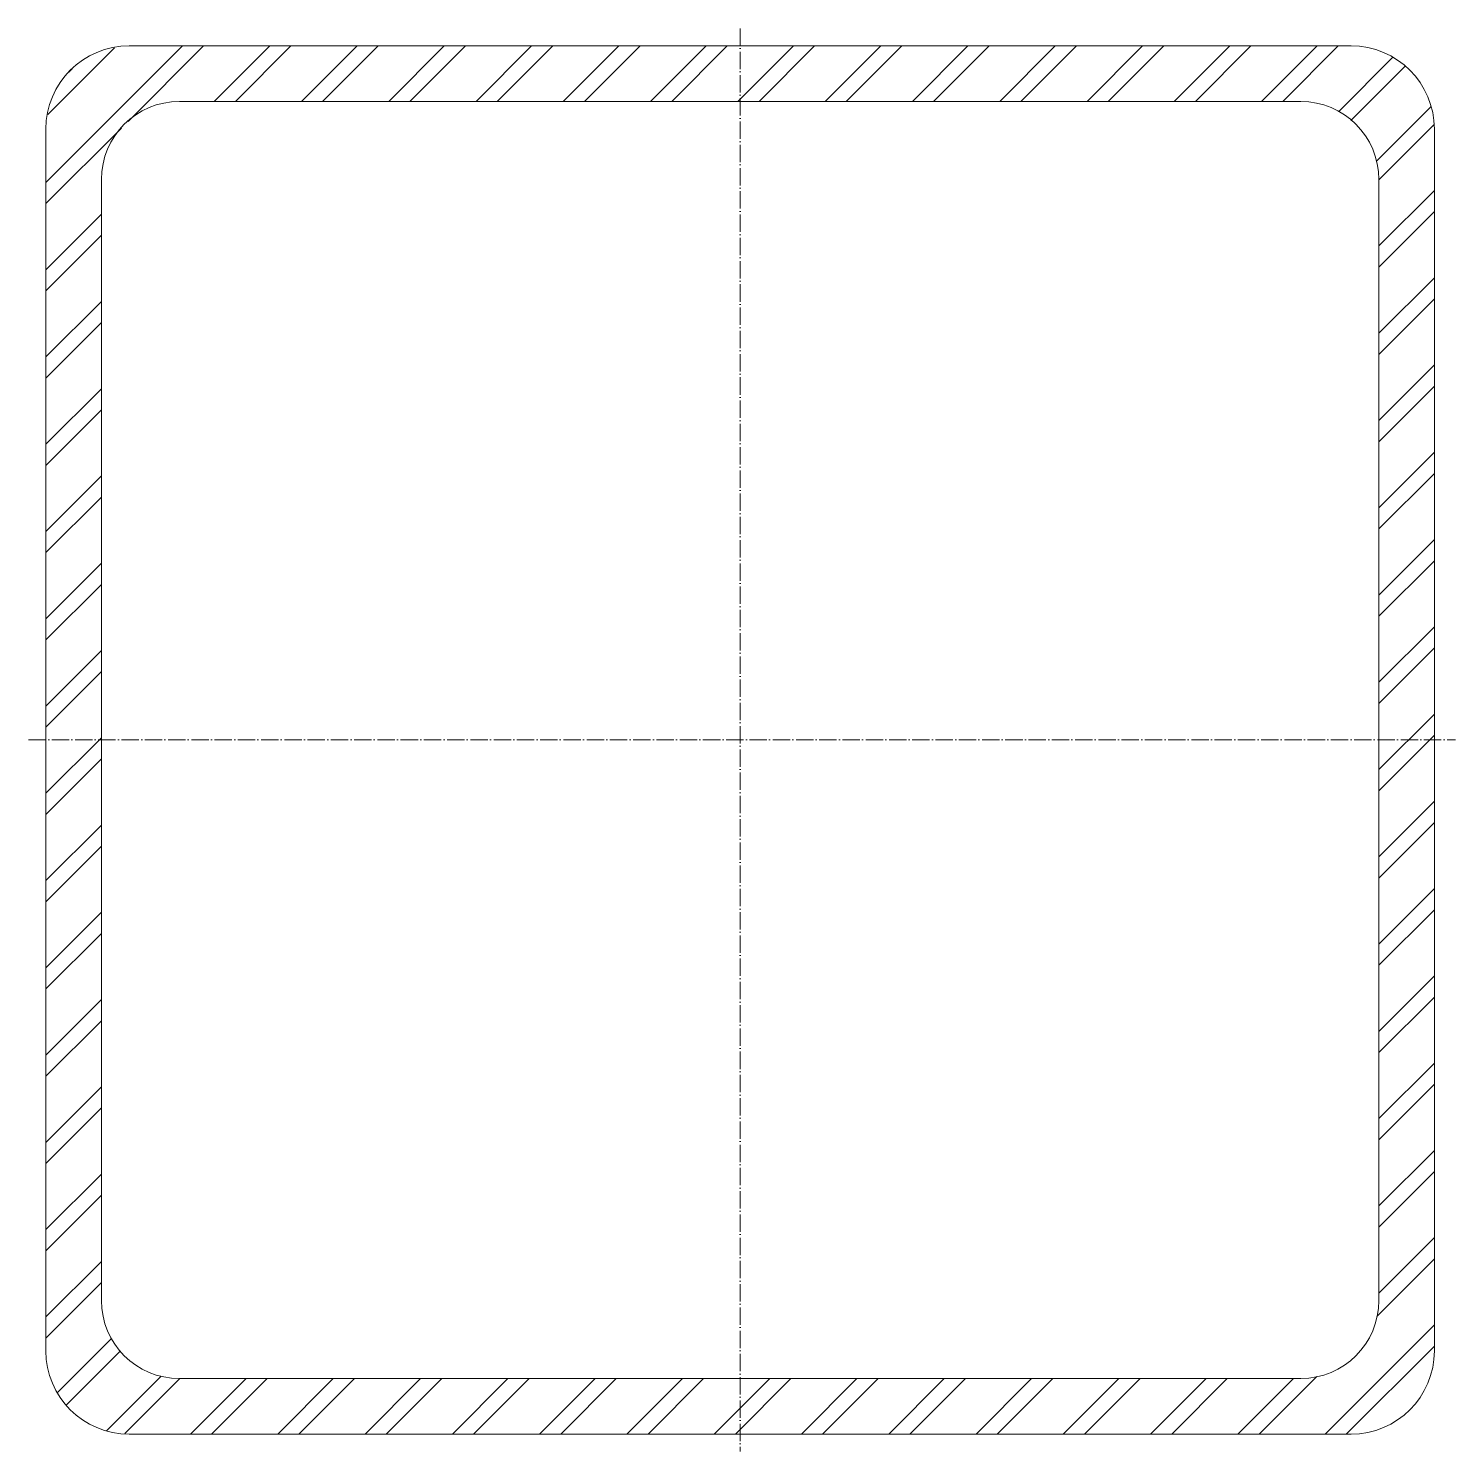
# Model space of a CAD drawing. Header units: metres. Extents: x -205 to 206, y -205 to 205.
import ezdxf

# ---------------------------------------------------------------- set-up
doc = ezdxf.new("R2010")
doc.units = ezdxf.units.M
doc.linetypes.add('MV_hartlijn_staal', pattern=[6.6, 5, -0.8, 0, -0.8])
doc.layers.add('A-DETL-GENF', color=92, linetype='Continuous', lineweight=18)

# ---------------------------------------------------------------- blocks, each defined once
blk = doc.blocks.new('28 Staalprofielen- koker SHS-2d - K400_16-3532284-00_0 Basismaterialen')
at = {"layer": 'A-DETL-GENF', "lineweight": 13}
h = blk.add_hatch(dxfattribs=at)
h.set_pattern_fill('FP_400', color=256, style=0, pattern_type=2)
h.set_pattern_definition([(45, (4700.222, 5412.908), (-12.57236, 12.57236), []), (45, (4700.222, 5431.958), (-12.57236, 12.57236), [])])
h.paths.add_polyline_path([(93.44, -200), (176, -200), (182.21, -199.18), (188, -196.78), (192.97, -192.97), (196.78, -188), (199.18, -182.21), (200, -176), (200, 176), (199.18, 182.21), (196.78, 188), (192.97, 192.97), (188, 196.78), (182.21, 199.18), (176, 200), (-176, 200), (-182.21, 199.18), (-188, 196.78), (-192.97, 192.97), (-196.78, 188), (-199.18, 182.21), (-200, 176), (-200, -176), (-199.18, -182.21), (-196.78, -188), (-192.97, -192.97), (-188, -196.78), (-182.21, -199.18), (-176, -200)])
h.paths.add_polyline_path([(-161.5, -184), (-167.32, -183.23), (-172.75, -180.99), (-177.41, -177.41), (-180.99, -172.75), (-183.23, -167.32), (-184, -161.5), (-184, 161.5), (-183.23, 167.32), (-180.99, 172.75), (-177.41, 177.41), (-172.75, 180.99), (-167.32, 183.23), (-161.5, 184), (161.5, 184), (167.32, 183.23), (172.75, 180.99), (177.41, 177.41), (180.99, 172.75), (183.23, 167.32), (184, 161.5), (184, -161.5), (183.23, -167.32), (180.99, -172.75), (177.41, -177.41), (172.75, -180.99), (167.32, -183.23), (161.5, -184), (93.44, -184)])
at = {"layer": 'A-DETL-GENF', "linetype": 'MV_hartlijn_staal', "lineweight": 13}
for p, q in [((0, 205), (0, -205)), ((-205, 0), (206.08, 0))]:
    blk.add_line(p, q, dxfattribs=at)
at = {"layer": 'A-DETL-GENF'}
for p, q in [((176, 200), (-176, 200)), ((-176, 200), (176, 200)), ((-161.5, 184), (161.5, 184)), ((-161.5, 184), (161.5, 184)), ((-200, 176), (-200, -176)), ((-200, -176), (-200, 176)), ((200, -176), (200, 176)), ((200, 176), (200, -176)), ((-184, -161.5), (-184, 161.5)), ((-184, -161.5), (-184, 161.5)), ((184, 161.5), (184, -161.5)), ((184, 161.5), (184, -161.5)), ((161.5, -184), (-161.5, -184)), ((161.5, -184), (-161.5, -184)), ((-176, -200), (176, -200)), ((176, -200), (-176, -200))]:
    blk.add_line(p, q, dxfattribs=at)
for centre, radius, start, end in [((-176, 176), 24, 90, 180), ((-176, 176), 24, 90, 180), ((176, 176), 24, 360, 90), ((176, 176), 24, 360, 90), ((-161.5, 161.5), 22.5, 90, 180), ((-161.5, 161.5), 22.5, 90, 180), ((161.5, 161.5), 22.5, 360, 90), ((161.5, 161.5), 22.5, 360, 90), ((-161.5, -161.5), 22.5, 180, 270), ((-161.5, -161.5), 22.5, 180, 270), ((161.5, -161.5), 22.5, 270, 0), ((161.5, -161.5), 22.5, 270, 360), ((-176, -176), 24, 180, 270), ((-176, -176), 24, 180, 270), ((176, -176), 24, 270, 0), ((176, -176), 24, 270, 0)]:
    blk.add_arc(centre, radius, start, end, dxfattribs=at)

msp = doc.modelspace()

# ---------------------------------------------------------------- block references
msp.add_blockref('28 Staalprofielen- koker SHS-2d - K400_16-3532284-00_0 Basismaterialen', (0, 0))

doc.saveas('drawing.dxf')
